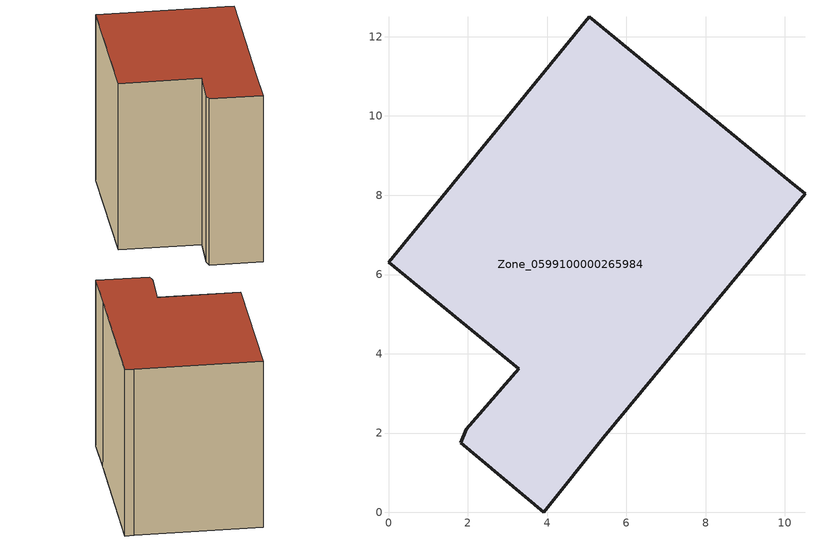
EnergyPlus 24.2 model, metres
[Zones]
Zone_0599100000265984
 floor ground (C_G): 10.51,8.04 5.42,1.88 3.91,0 1.82,1.75 1.96,2.09 3.28,3.62 0,6.3 5.06,12.51 10.13,8.36 z0
 wall outside (C_F): 3.28,3.62 1.96,2.09 1.82,1.75 3.91,0 5.42,1.88 10.51,8.04 10.13,8.36 5.06,12.51 0,6.3 3.28,3.62 z0:9.29
 roof outside (C_R): 3.91,0 5.42,1.88 10.51,8.04 10.13,8.36 5.06,12.51 0,6.3 3.28,3.62 1.96,2.09 1.82,1.75 z9.29
[BUILDING]
Pand.0599100000265984: North Axis=0; Terrain=City; Loads Convergence Tolerance Value=0.04; Temperature Convergence Tolerance Value=0.4; Solar Distribution=FullExterior; Maximum Number of Warmup Days=25; Minimum Number of Warmup Days=1
[Site:Location]
Rotterdam.The.Hague.AP_ZH_NLD Design_Conditions: Latitude=51.96; Longitude=4.45; Time Zone=1; Elevation=-4.5
[SITE:GROUNDTEMPERATURE:BUILDINGSURFACE]
18, 18, 18, 18, 18, 18, 18, 18, 18, 18, 18, 18
[MATERIAL] Thermal Absorptance=0.9; Solar Absorptance=0.7; Visible Absorptance=0.7
Name | Roughness | Thickness | Conductivity | Density | Specific Heat
G.TI.1946-1964 | MediumSmooth | 0.15 | 1 | 540 | 1210
F.TI.1946-1964 | Rough | 0.3 | 0.857143 | 1920 | 840
R.TI.1946-1964 | MediumRough | 0.2 | 0.277778 | 1500 | 1000
[CONSTRUCTION]
C_G: G.TI.1946-1964
C_F: F.TI.1946-1964
C_R: R.TI.1946-1964
[ZONE]
Zone_0599100000265984: Type=1; Multiplier=1; Ceiling Height=Autocalculate; Volume=Autocalculate; Floor Area=autocalculate; Part of Total Floor Area=Yes
[ZONEINFILTRATION:DESIGNFLOWRATE]
Infil_Zone_0599100000265984: Zone or ZoneList or Space or SpaceList=Zone_0599100000265984; Schedule=AlwaysOn; Design Flow Rate Calculation Method=Flow/Area; Flow Rate per Floor Area=0.003; Constant Term Coefficient=1; Temperature Term Coefficient=0; Velocity Term Coefficient=0; Velocity Squared Term Coefficient=0
[HVACTEMPLATE:ZONE:IDEALLOADSAIRSYSTEM]
Zone_0599100000265984: Maximum Heating Supply Air Temperature=50; Minimum Cooling Supply Air Temperature=13; Maximum Heating Supply Air Humidity Ratio=0.0156; Minimum Cooling Supply Air Humidity Ratio=0.0077; Heating Limit=NoLimit; Cooling Limit=NoLimit; Dehumidification Control Type=ConstantSensibleHeatRatio; Cooling Sensible Heat Ratio=0.7; Dehumidification Setpoint=60; Humidification Control Type=None; Humidification Setpoint=30; Outdoor Air Method=None; Outdoor Air Flow Rate per Person=0.00944; Outdoor Air Flow Rate per Zone Floor Area=0; Outdoor Air Flow Rate per Zone=0; Demand Controlled Ventilation Type=None; Outdoor Air Economizer Type=NoEconomizer; Heat Recovery Type=None; Sensible Heat Recovery Effectiveness=0.7; Latent Heat Recovery Effectiveness=0.65
[ZONECONTROL:THERMOSTAT]
ThermostatControl_Zone_0599100000265984: Zone or ZoneList=Zone_0599100000265984; Control Type Schedule=DualSetpointControlType; Control 1=Thermostat_Zone_0599100000265984; Temperature Difference Between Cutout And Setpoint=0
[THERMOSTATSETPOINT:DUALSETPOINT]
Thermostat_Zone_0599100000265984: Heating Setpoint Temperature Schedule=HeatingSetpoint_Zone_0599100000265984; Cooling Setpoint Temperature Schedule=CoolingSetpoint_Zone_0599100000265984
[SCHEDULE:COMPACT]
HeatingSetpoint_Zone_0599100000265984: Through: 12/31, For: AllDays, Until: 24:00, 21
CoolingSetpoint_Zone_0599100000265984: Through: 12/31, For: AllDays, Until: 24:00, 24
DualSetpointControlType: Through: 12/31, For: AllDays, Until: 24:00, 4
AlwaysOn: Through: 12/31, For: AllDays, Until: 24:00, 1
